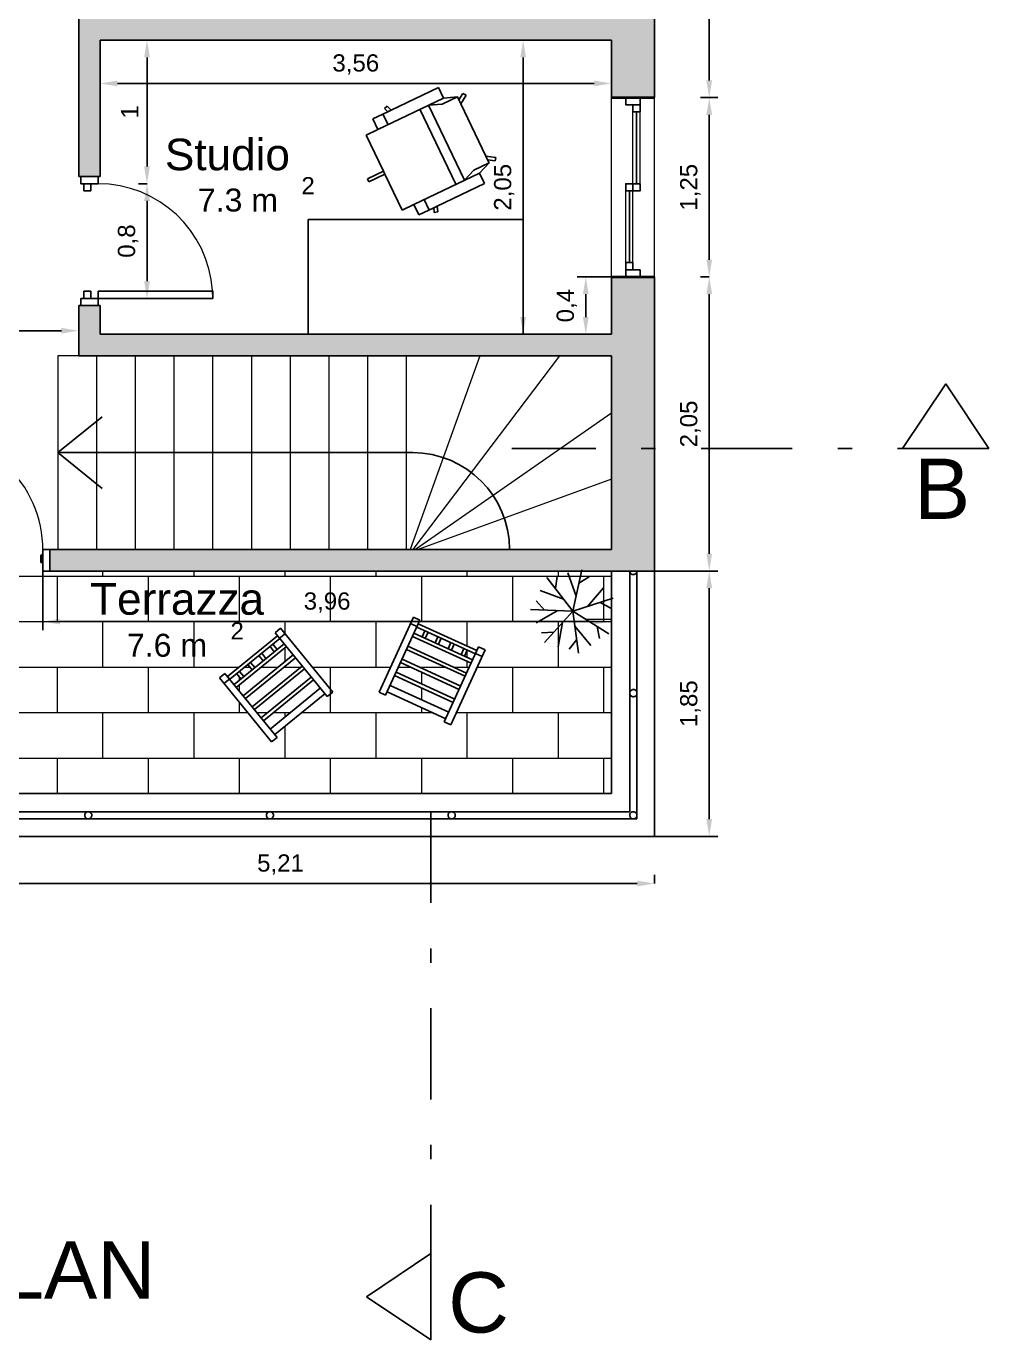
# Model space of a CAD drawing. Header units: millimetres. Extents: x 2491 to 2548.8, y 1338.3 to 1412.1.
# Drawn here: x 2541.5 to 2548.21, y 1388.26 to 1397.42 of the extents above; entities that cross this region are included whole.
import ezdxf

# ---------------------------------------------------------------- set-up
doc = ezdxf.new("R2010")
doc.units = ezdxf.units.MM
doc.header["$PDMODE"] = 35
doc.linetypes.add('TRATTOPUNTO', pattern=[25.4, 12.7, -6.35, 0, -6.35])
for name, color, linetype, lineweight in [('ARREDI attrezzature - furniture', 175, 'Continuous', 9), ('MURATURA sezioni - section wall', 7, 'Continuous', 40), ('MURATURE tratteggi - wall hatch', 252, 'Continuous', 18), ('PAVIMENTAZIONE - flooring', 250, 'Continuous', 5), ('PORTE finestre - doors windows', 252, 'Continuous', 5), ('PROIEZIONI - projections', 145, 'Continuous', 13), ('PROIEZIONI finissime - fine lines', 251, 'Continuous', 9), ('SEZIONI medie - small section', 2, 'Continuous', 25)]:
    doc.layers.add(name, color=color, linetype=linetype, lineweight=lineweight)
for name, color, linetype in [('LINEA SEZIONE', 2, 'Continuous'), ('QUOTE - dimension', 251, 'Continuous'), ('SCRITTE - txt', 252, 'Continuous'), ('TESTO superfici - surface txt', 2, 'Continuous'), ('TXT AMBIENTI', 252, 'Continuous'), ('VETRATE sezioni - windows sections', 171, 'Continuous')]:
    doc.layers.add(name, color=color, linetype=linetype)
doc.styles.get("Standard").update_dxf_attribs({"font": 'arial.ttf'})
doc.dimstyles.new('ISO-25', dxfattribs={"dimtxt": 0.12, "dimasz": 0.12, "dimexe": 0.06, "dimexo": 0, "dimgap": 0.06, "dimtad": 1, "dimtxsty": 'Standard', "dimcen": 0.12, "dimadec": 0, "dimazin": 0, "dimtfac": 1, "dimtmove": 0, "dimatfit": 3, "dimfxl": 0, "dimarcsym": 0})

# ---------------------------------------------------------------- blocks, each defined once
blk = doc.blocks.new('*D102')
at = {"layer": 'DefPoints', "color": 0}
for p in [(2536.8935, 1395.2972), (2536.8935, 1395.2972), (2541.8655, 1395.2972)]:
    blk.add_point(p, dxfattribs=at)
at = {"layer": 'QUOTE - dimension', "color": 0, "lineweight": -2}
for p, q in [((2536.8935, 1395.2972), (2536.8935, 1395.3572)), ((2541.8655, 1395.2972), (2541.8655, 1395.3572)), ((2541.7455, 1395.2972), (2537.0135, 1395.2972))]:
    blk.add_line(p, q, dxfattribs=at)
at = {"layer": 'QUOTE - dimension', "color": 0}
for points in [[(2537.0135, 1395.3172), (2537.0135, 1395.2772), (2536.8935, 1395.2972)], [(2541.7455, 1395.3172), (2541.7455, 1395.2772), (2541.8655, 1395.2972)]]:
    blk.add_solid(points, dxfattribs=at)
at = {"layer": 'QUOTE - dimension', "color": 0, "insert": (2539.3795, 1395.4293), "char_height": 0.12, "attachment_point": 5}
blk.add_mtext('4,97', dxfattribs=at)
blk = doc.blocks.new('*D128')
at = {"layer": 'DefPoints', "color": 0}
for p in [(2546.2616, 1398.9722), (2546.2616, 1396.9222), (2546.2616, 1396.9222)]:
    blk.add_point(p, dxfattribs=at)
at = {"layer": 'QUOTE - dimension', "color": 0, "lineweight": -2}
for p, q in [((2546.2616, 1398.9722), (2546.2016, 1398.9722)), ((2546.2616, 1398.8522), (2546.2616, 1397.0422)), ((2546.2616, 1396.9222), (2546.3216, 1396.9222))]:
    blk.add_line(p, q, dxfattribs=at)
at = {"layer": 'QUOTE - dimension', "color": 0}
for points in [[(2546.2416, 1398.8522), (2546.2816, 1398.8522), (2546.2616, 1398.9722)], [(2546.2416, 1397.0422), (2546.2816, 1397.0422), (2546.2616, 1396.9222)]]:
    blk.add_solid(points, dxfattribs=at)
at = {"layer": 'QUOTE - dimension', "color": 0, "insert": (2546.1295, 1397.9472), "char_height": 0.12, "attachment_point": 5, "rotation": 90}
blk.add_mtext('2,05', dxfattribs=at)
blk = doc.blocks.new('*D129')
at = {"layer": 'DefPoints', "color": 0}
for p in [(2546.2616, 1396.9222), (2546.2616, 1395.6722), (2546.2616, 1395.6722)]:
    blk.add_point(p, dxfattribs=at)
at = {"layer": 'QUOTE - dimension', "color": 0, "lineweight": -2}
for p, q in [((2546.2616, 1396.9222), (2546.2016, 1396.9222)), ((2546.2616, 1396.8022), (2546.2616, 1395.7922)), ((2546.2616, 1395.6722), (2546.2016, 1395.6722))]:
    blk.add_line(p, q, dxfattribs=at)
at = {"layer": 'QUOTE - dimension', "color": 0}
for points in [[(2546.2416, 1396.8022), (2546.2816, 1396.8022), (2546.2616, 1396.9222)], [(2546.2416, 1395.7922), (2546.2816, 1395.7922), (2546.2616, 1395.6722)]]:
    blk.add_solid(points, dxfattribs=at)
at = {"layer": 'QUOTE - dimension', "color": 0, "insert": (2546.1295, 1396.2972), "char_height": 0.12, "attachment_point": 5, "rotation": 90}
blk.add_mtext('1,25', dxfattribs=at)
blk = doc.blocks.new('*D130')
at = {"layer": 'DefPoints', "color": 0}
for p in [(2546.2616, 1395.6722), (2546.2616, 1393.6222), (2546.2616, 1393.6222)]:
    blk.add_point(p, dxfattribs=at)
at = {"layer": 'QUOTE - dimension', "color": 0, "lineweight": -2}
for p, q in [((2546.2616, 1395.6722), (2546.2016, 1395.6722)), ((2546.2616, 1395.5522), (2546.2616, 1393.7422)), ((2546.2616, 1393.6222), (2546.2016, 1393.6222))]:
    blk.add_line(p, q, dxfattribs=at)
at = {"layer": 'QUOTE - dimension', "color": 0}
for points in [[(2546.2416, 1395.5522), (2546.2816, 1395.5522), (2546.2616, 1395.6722)], [(2546.2416, 1393.7422), (2546.2816, 1393.7422), (2546.2616, 1393.6222)]]:
    blk.add_solid(points, dxfattribs=at)
at = {"layer": 'QUOTE - dimension', "color": 0, "insert": (2546.1295, 1394.6472), "char_height": 0.12, "attachment_point": 5, "rotation": 90}
blk.add_mtext('2,05', dxfattribs=at)
blk = doc.blocks.new('*D131')
at = {"layer": 'DefPoints', "color": 0}
for p in [(2545.8795, 1393.6222), (2545.8795, 1391.7722), (2546.2616, 1391.7722)]:
    blk.add_point(p, dxfattribs=at)
at = {"layer": 'QUOTE - dimension', "color": 0, "lineweight": -2}
for p, q in [((2545.8795, 1393.6222), (2546.3216, 1393.6222)), ((2546.2616, 1393.5022), (2546.2616, 1391.8922)), ((2545.8795, 1391.7722), (2546.3216, 1391.7722))]:
    blk.add_line(p, q, dxfattribs=at)
at = {"layer": 'QUOTE - dimension', "color": 0}
for points in [[(2546.2416, 1393.5022), (2546.2816, 1393.5022), (2546.2616, 1393.6222)], [(2546.2416, 1391.8922), (2546.2816, 1391.8922), (2546.2616, 1391.7722)]]:
    blk.add_solid(points, dxfattribs=at)
at = {"layer": 'QUOTE - dimension', "color": 0, "insert": (2546.1295, 1392.6972), "char_height": 0.12, "attachment_point": 5, "rotation": 90}
blk.add_mtext('1,85', dxfattribs=at)
blk = doc.blocks.new('*D132')
at = {"layer": 'DefPoints', "color": 0}
for p in [(2540.6655, 1391.4434), (2545.8795, 1391.4434), (2545.8795, 1391.4434)]:
    blk.add_point(p, dxfattribs=at)
at = {"layer": 'QUOTE - dimension', "color": 0, "lineweight": -2}
for p, q in [((2540.6655, 1391.4434), (2540.6655, 1391.5034)), ((2540.7855, 1391.4434), (2545.7595, 1391.4434)), ((2545.8795, 1391.4434), (2545.8795, 1391.5034))]:
    blk.add_line(p, q, dxfattribs=at)
at = {"layer": 'QUOTE - dimension', "color": 0}
for points in [[(2540.7855, 1391.4634), (2540.7855, 1391.4234), (2540.6655, 1391.4434)], [(2545.7595, 1391.4634), (2545.7595, 1391.4234), (2545.8795, 1391.4434)]]:
    blk.add_solid(points, dxfattribs=at)
at = {"layer": 'QUOTE - dimension', "color": 0, "insert": (2543.2725, 1391.5755), "char_height": 0.12, "attachment_point": 5}
blk.add_mtext('5,21', dxfattribs=at)
blk = doc.blocks.new('*D141')
at = {"layer": 'DefPoints', "color": 0}
for p in [(2545.4009, 1395.6722), (2545.5795, 1395.6722), (2545.5795, 1395.2722)]:
    blk.add_point(p, dxfattribs=at)
at = {"layer": 'QUOTE - dimension', "color": 0, "lineweight": -2}
for p, q in [((2545.5795, 1395.6722), (2545.3409, 1395.6722)), ((2545.4009, 1395.3922), (2545.4009, 1395.5522)), ((2545.5795, 1395.2722), (2545.3409, 1395.2722))]:
    blk.add_line(p, q, dxfattribs=at)
at = {"layer": 'QUOTE - dimension', "color": 0}
for points in [[(2545.3809, 1395.5522), (2545.4209, 1395.5522), (2545.4009, 1395.6722)], [(2545.3809, 1395.3922), (2545.4209, 1395.3922), (2545.4009, 1395.2722)]]:
    blk.add_solid(points, dxfattribs=at)
at = {"layer": 'QUOTE - dimension', "color": 0, "insert": (2545.2688, 1395.4722), "char_height": 0.12, "attachment_point": 5, "rotation": 90}
blk.add_mtext('0,4', dxfattribs=at)
blk = doc.blocks.new('*D142')
at = {"layer": 'DefPoints', "color": 0}
for p in [(2544.9644, 1397.3222), (2544.9644, 1397.3222), (2544.9644, 1395.2722)]:
    blk.add_point(p, dxfattribs=at)
at = {"layer": 'QUOTE - dimension', "color": 0, "lineweight": -2}
for p, q in [((2544.9644, 1397.3222), (2544.9044, 1397.3222)), ((2544.9644, 1395.3922), (2544.9644, 1397.2022)), ((2544.9644, 1395.2722), (2544.9044, 1395.2722))]:
    blk.add_line(p, q, dxfattribs=at)
at = {"layer": 'QUOTE - dimension', "color": 0}
for points in [[(2544.9444, 1397.2022), (2544.9844, 1397.2022), (2544.9644, 1397.3222)], [(2544.9444, 1395.3922), (2544.9844, 1395.3922), (2544.9644, 1395.2722)]]:
    blk.add_solid(points, dxfattribs=at)
at = {"layer": 'QUOTE - dimension', "color": 0, "insert": (2544.8323, 1396.2972), "char_height": 0.12, "attachment_point": 5, "rotation": 90}
blk.add_mtext('2,05', dxfattribs=at)
blk = doc.blocks.new('*D143')
at = {"layer": 'DefPoints', "color": 0}
for p in [(2542.3419, 1397.3222), (2542.3419, 1397.3222), (2542.3419, 1396.3222)]:
    blk.add_point(p, dxfattribs=at)
at = {"layer": 'QUOTE - dimension', "color": 0, "lineweight": -2}
for p, q in [((2542.3419, 1397.3222), (2542.2819, 1397.3222)), ((2542.3419, 1396.4422), (2542.3419, 1397.2022)), ((2542.3419, 1396.3222), (2542.2819, 1396.3222))]:
    blk.add_line(p, q, dxfattribs=at)
at = {"layer": 'QUOTE - dimension', "color": 0}
for points in [[(2542.3219, 1397.2022), (2542.3619, 1397.2022), (2542.3419, 1397.3222)], [(2542.3219, 1396.4422), (2542.3619, 1396.4422), (2542.3419, 1396.3222)]]:
    blk.add_solid(points, dxfattribs=at)
at = {"layer": 'QUOTE - dimension', "color": 0, "insert": (2542.2216, 1396.8222), "char_height": 0.12, "attachment_point": 5, "rotation": 90}
blk.add_mtext('1', dxfattribs=at)
blk = doc.blocks.new('*D144')
at = {"layer": 'DefPoints', "color": 0}
for p in [(2542.3419, 1396.3222), (2542.3419, 1395.5222), (2542.3419, 1395.5222)]:
    blk.add_point(p, dxfattribs=at)
at = {"layer": 'QUOTE - dimension', "color": 0, "lineweight": -2}
for p, q in [((2542.3419, 1396.3222), (2542.2819, 1396.3222)), ((2542.3419, 1396.2022), (2542.3419, 1395.6422)), ((2542.3419, 1395.5222), (2542.4019, 1395.5222))]:
    blk.add_line(p, q, dxfattribs=at)
at = {"layer": 'QUOTE - dimension', "color": 0}
for points in [[(2542.3219, 1396.2022), (2542.3619, 1396.2022), (2542.3419, 1396.3222)], [(2542.3219, 1395.6422), (2542.3619, 1395.6422), (2542.3419, 1395.5222)]]:
    blk.add_solid(points, dxfattribs=at)
at = {"layer": 'QUOTE - dimension', "color": 0, "insert": (2542.2098, 1395.9222), "char_height": 0.12, "attachment_point": 5, "rotation": 90}
blk.add_mtext('0,8', dxfattribs=at)
blk = doc.blocks.new('*D145')
at = {"layer": 'DefPoints', "color": 0}
for p in [(2542.0155, 1397.3222), (2545.5795, 1397.3222), (2542.0155, 1397.021)]:
    blk.add_point(p, dxfattribs=at)
at = {"layer": 'QUOTE - dimension', "color": 0, "lineweight": -2}
for p, q in [((2542.0155, 1397.3222), (2542.0155, 1396.961)), ((2545.5795, 1397.3222), (2545.5795, 1396.961)), ((2545.4595, 1397.021), (2542.1355, 1397.021))]:
    blk.add_line(p, q, dxfattribs=at)
at = {"layer": 'QUOTE - dimension', "color": 0}
for points in [[(2542.1355, 1397.041), (2542.1355, 1397.001), (2542.0155, 1397.021)], [(2545.4595, 1397.041), (2545.4595, 1397.001), (2545.5795, 1397.021)]]:
    blk.add_solid(points, dxfattribs=at)
at = {"layer": 'QUOTE - dimension', "color": 0, "insert": (2543.7975, 1397.1531), "char_height": 0.12, "attachment_point": 5}
blk.add_mtext('3,56', dxfattribs=at)
blk = doc.blocks.new('*D146')
at = {"layer": 'DefPoints', "color": 0}
for p in [(2541.6155, 1393.6222), (2545.5795, 1393.6222), (2541.6155, 1393.2697)]:
    blk.add_point(p, dxfattribs=at)
at = {"layer": 'QUOTE - dimension', "color": 0, "lineweight": -2}
for p, q in [((2541.6155, 1393.6222), (2541.6155, 1393.2097)), ((2545.5795, 1393.6222), (2545.5795, 1393.2097)), ((2545.4595, 1393.2697), (2541.7355, 1393.2697))]:
    blk.add_line(p, q, dxfattribs=at)
at = {"layer": 'QUOTE - dimension', "color": 0}
for points in [[(2541.7355, 1393.2897), (2541.7355, 1393.2497), (2541.6155, 1393.2697)], [(2545.4595, 1393.2897), (2545.4595, 1393.2497), (2545.5795, 1393.2697)]]:
    blk.add_solid(points, dxfattribs=at)
at = {"layer": 'QUOTE - dimension', "color": 0, "insert": (2543.5975, 1393.4018), "char_height": 0.12, "attachment_point": 5}
blk.add_mtext('3,96', dxfattribs=at)

msp = doc.modelspace()

# ---------------------------------------------------------------- hatches: boundary and pattern name
at = {"layer": 'MURATURE tratteggi - wall hatch'}
h = msp.add_hatch(color=256, dxfattribs=at)
h.dxf.hatch_style = 1
h.paths.add_polyline_path([(2545.8795, 1401.7722), (2541.7155, 1401.7722), (2541.7155, 1401.4722), (2541.8655, 1401.4722), (2541.8655, 1400.1722), (2542.0155, 1400.1722), (2542.0155, 1401.4722), (2545.5795, 1401.4722), (2545.5795, 1400.7722), (2545.8795, 1400.7722)])
h.paths.add_polyline_path([(2540.9155, 1401.7722), (2538.5685, 1401.7722), (2538.5685, 1401.4722), (2539.7422, 1401.4722), (2539.7434, 1399.1222), (2538.2935, 1399.1222), (2538.2935, 1398.9722), (2539.7435, 1398.9722), (2541.8655, 1398.9722), (2541.8655, 1398.5722), (2542.0155, 1398.5722), (2542.0155, 1398.9722), (2542.0155, 1399.2722), (2541.8655, 1399.2722), (2541.8655, 1399.1222), (2539.8934, 1399.1222), (2539.8922, 1401.4722), (2540.9155, 1401.4722)])
h.paths.add_polyline_path([(2537.5685, 1401.7722), (2532.8795, 1401.7722), (2532.8795, 1399.9472), (2533.1795, 1399.9472), (2533.1795, 1401.4722), (2536.7435, 1401.4722), (2536.7435, 1398.9722), (2536.7435, 1398.3222), (2536.8935, 1398.3222), (2536.8935, 1398.9722), (2537.3935, 1398.9722), (2537.3935, 1399.1222), (2536.8935, 1399.1222), (2536.8935, 1401.4722), (2537.5685, 1401.4722)])
h.paths.add_polyline_path([(2533.359, 1396.2722), (2533.1795, 1396.2722), (2533.1795, 1397.0222), (2535.6585, 1397.0222), (2535.6585, 1396.2722), (2535.479, 1396.2722), (2535.479, 1396.1222), (2535.8085, 1396.1222), (2535.8085, 1397.0222), (2536.7435, 1397.0222), (2536.7435, 1396.7722), (2536.8935, 1396.7722), (2536.8935, 1397.1722), (2536.8935, 1397.4222), (2536.7435, 1397.4222), (2536.7435, 1397.1722), (2533.1795, 1397.1722), (2533.1795, 1398.4472), (2532.8795, 1398.4472), (2532.8795, 1391.7722), (2534.2115, 1391.7722), (2534.2115, 1392.0722), (2533.1795, 1392.0722), (2533.1795, 1396.1222), (2533.359, 1396.1222)])
h.paths.add_polyline_path([(2536.8935, 1395.8722), (2536.7435, 1395.8722), (2536.7435, 1392.0722), (2536.8935, 1392.0722)], flags=17)
h.paths.add_polyline_path([(2545.8795, 1398.9722), (2545.5795, 1398.9722), (2545.5795, 1397.4722), (2542.0155, 1397.4722), (2542.0155, 1397.6722), (2541.8655, 1397.6722), (2541.8655, 1397.4722), (2541.8655, 1396.3722), (2542.0155, 1396.3722), (2542.0155, 1397.3222), (2545.5795, 1397.3222), (2545.5795, 1396.9222), (2545.8795, 1396.9222)])
h.paths.add_polyline_path([(2541.6655, 1393.6222), (2545.8795, 1393.6222), (2545.8795, 1395.6722), (2545.5795, 1395.6722), (2545.5795, 1395.2722), (2542.0155, 1395.2722), (2542.0155, 1395.4722), (2541.8655, 1395.4722), (2541.8655, 1395.1222), (2545.5795, 1395.1222), (2545.5795, 1393.7722), (2541.6655, 1393.7722)])
h.paths.add_polyline_path([(2540.6655, 1391.7722), (2540.6655, 1393.6222), (2540.7655, 1393.6222), (2540.7655, 1393.7722), (2540.5155, 1393.7722), (2540.5155, 1392.0722), (2535.7115, 1392.0722), (2535.7115, 1391.7722)])

# ---------------------------------------------------------------- linework, layer by layer
at = {"layer": 'ARREDI attrezzature - furniture', "linetype": 'Continuous', "lineweight": -3}
for p, q in [((2543.9519, 1396.7002), (2544.409, 1396.9195)), ((2544.0446, 1396.8347), (2544.3739, 1396.9927)), ((2544.409, 1396.9195), (2544.3739, 1396.9927)), ((2544.4007, 1396.8769), (2544.5061, 1396.9275)), ((2544.409, 1396.9195), (2544.5061, 1396.9275)), ((2544.5165, 1396.906), (2544.5061, 1396.9275)), ((2544.5165, 1396.906), (2544.5439, 1396.9508)), ((2544.5289, 1396.8801), (2544.5658, 1396.9405)), ((2544.5439, 1396.9508), (2544.5658, 1396.9405)), ((2543.9168, 1396.7734), (2544.02, 1396.8229)), ((2543.9966, 1396.8457), (2544.0158, 1396.8628)), ((2543.9966, 1396.8457), (2544.02, 1396.8229)), ((2544.0158, 1396.8628), (2544.0446, 1396.8347)), ((2544.02, 1396.8229), (2544.0446, 1396.8347)), ((2544.4958, 1396.3178), (2544.245, 1396.8407)), ((2544.3036, 1396.8689), (2544.4007, 1396.8769)), ((2544.5545, 1396.3459), (2544.3036, 1396.8689)), ((2544.5289, 1396.8801), (2544.5165, 1396.906)), ((2544.7042, 1396.5146), (2544.5289, 1396.8801)), ((2543.9519, 1396.7002), (2543.9168, 1396.7734)), ((2544.0223, 1396.7339), (2543.9871, 1396.8071)), ((2543.8699, 1396.6608), (2543.9519, 1396.7002)), ((2543.9903, 1396.4098), (2543.8699, 1396.6608)), ((2544.6214, 1396.4167), (2544.7269, 1396.4673)), ((2544.6599, 1396.3966), (2544.7269, 1396.4673)), ((2544.7166, 1396.4888), (2544.7042, 1396.5146)), ((2544.7042, 1396.5146), (2544.7744, 1396.5056)), ((2544.7269, 1396.4673), (2544.7166, 1396.4888)), ((2544.7166, 1396.4888), (2544.7688, 1396.4821)), ((2544.7688, 1396.4821), (2544.7744, 1396.5056)), ((2543.879, 1396.3564), (2543.9903, 1396.4098)), ((2543.889, 1396.3355), (2544.0004, 1396.3889)), ((2544.0004, 1396.3889), (2543.9903, 1396.4098)), ((2544.1208, 1396.1379), (2544.0004, 1396.3889)), ((2544.2028, 1396.1772), (2544.6599, 1396.3966)), ((2544.5545, 1396.3459), (2544.6214, 1396.4167)), ((2544.6951, 1396.3233), (2544.6599, 1396.3966)), ((2543.889, 1396.3355), (2543.879, 1396.3564)), ((2544.3658, 1396.1653), (2544.6951, 1396.3233)), ((2544.3083, 1396.1378), (2544.2732, 1396.211)), ((2544.1208, 1396.1379), (2544.2028, 1396.1772)), ((2544.238, 1396.104), (2544.2028, 1396.1772)), ((2544.238, 1396.104), (2544.3411, 1396.1535)), ((2544.3411, 1396.1535), (2544.3658, 1396.1653)), ((2544.3443, 1396.1211), (2544.3411, 1396.1535)), ((2544.3443, 1396.1211), (2544.3697, 1396.1253)), ((2544.3697, 1396.1253), (2544.3658, 1396.1653)), ((2543.4644, 1396.0722), (2544.9644, 1396.0722)), ((2543.4644, 1395.2722), (2543.4644, 1396.0722)), ((2544.9644, 1395.2722), (2544.9644, 1396.0722)), ((2545.3109, 1393.3422), (2545.3734, 1393.6311)), ((2545.3109, 1393.3422), (2545.1298, 1393.5758)), ((2545.189, 1393.4994), (2545.201, 1393.5837)), ((2545.3333, 1393.4458), (2545.2758, 1393.6091)), ((2545.353, 1393.5366), (2545.4253, 1393.5816)), ((2545.0839, 1393.4869), (2545.2459, 1393.426)), ((2545.4119, 1393.3746), (2545.5245, 1393.506)), ((2545.0155, 1393.3536), (2545.3109, 1393.3422)), ((2545.0541, 1393.2613), (2545.2049, 1393.3463)), ((2545.1121, 1393.3499), (2545.0553, 1393.4133)), ((2545.1123, 1393.1232), (2545.3109, 1393.3422)), ((2545.3109, 1393.3422), (2545.5924, 1393.4325)), ((2545.3509, 1393.0493), (2545.3109, 1393.3422)), ((2545.3109, 1393.3422), (2545.561, 1393.1846)), ((2545.5003, 1393.4029), (2545.5754, 1393.3628)), ((2543.9598, 1392.7777), (2544.1989, 1393.3007)), ((2544.0053, 1392.7569), (2544.2444, 1393.2799)), ((2544.1781, 1393.2552), (2544.2236, 1393.2344)), ((2544.1989, 1393.3007), (2544.2444, 1393.2799)), ((2544.2224, 1393.2318), (2544.2328, 1393.2545)), ((2544.2328, 1393.2545), (2544.6421, 1393.0674)), ((2545.2078, 1393.0935), (2545.2396, 1393.2636)), ((2545.4006, 1393.2856), (2545.5737, 1393.2839)), ((2542.9031, 1392.8865), (2543.252, 1393.1706)), ((2543.2344, 1393.1923), (2543.2731, 1393.2238)), ((2543.5975, 1392.7464), (2543.2344, 1393.1923)), ((2543.2659, 1393.1535), (2543.3047, 1393.1851)), ((2543.6362, 1392.778), (2543.2731, 1393.2238)), ((2544.1923, 1393.166), (2544.6016, 1392.9789)), ((2544.2028, 1393.1889), (2544.6121, 1393.0018)), ((2544.2224, 1393.2318), (2544.6317, 1393.0446)), ((2544.2593, 1393.1631), (2544.2789, 1393.2059)), ((2544.282, 1393.1527), (2544.3016, 1393.1955)), ((2544.3502, 1393.1215), (2544.3698, 1393.1644)), ((2545.0921, 1393.1921), (2545.1772, 1393.1949)), ((2545.4351, 1393.1034), (2545.3252, 1393.2371)), ((2545.4967, 1393.1528), (2545.4792, 1393.2361)), ((2542.9188, 1392.8671), (2543.2678, 1393.1512)), ((2542.9486, 1392.8306), (2543.2975, 1393.1147)), ((2542.9645, 1392.811), (2543.3134, 1393.0952)), ((2543.2293, 1393.0592), (2543.1996, 1393.0957)), ((2543.2487, 1393.075), (2543.219, 1393.1115)), ((2544.1508, 1393.0751), (2544.56, 1392.888)), ((2544.1612, 1393.0978), (2544.5704, 1392.9107)), ((2544.373, 1393.1111), (2544.3926, 1393.154)), ((2544.4146, 1392.5698), (2544.6537, 1393.0928)), ((2544.4412, 1393.08), (2544.4608, 1393.1228)), ((2544.46, 1392.549), (2544.6991, 1393.072)), ((2544.4639, 1393.0696), (2544.4835, 1393.1124)), ((2544.5321, 1393.0384), (2544.5517, 1393.0812)), ((2544.5549, 1393.028), (2544.5744, 1393.0708)), ((2544.6537, 1393.0928), (2544.6991, 1393.072)), ((2545.2852, 1393.0781), (2545.3378, 1393.1451)), ((2543.0119, 1392.7529), (2543.3608, 1393.037)), ((2543.0277, 1392.7335), (2543.3766, 1393.0177)), ((2543.0937, 1392.9487), (2543.0639, 1392.9852)), ((2543.1518, 1392.9961), (2543.1221, 1393.0326)), ((2543.1712, 1393.0119), (2543.1415, 1393.0484)), ((2544.1092, 1392.9841), (2544.5184, 1392.797)), ((2544.1196, 1393.0069), (2544.5288, 1392.8197)), ((2544.6329, 1393.0473), (2544.6783, 1393.0265)), ((2542.8467, 1392.8765), (2542.8854, 1392.9081)), ((2543.2485, 1392.4623), (2542.8854, 1392.9081)), ((2542.9188, 1392.8671), (2542.9031, 1392.8865)), ((2542.9967, 1392.8698), (2542.967, 1392.9063)), ((2543.0161, 1392.8856), (2542.9864, 1392.9221)), ((2543.0743, 1392.9329), (2543.0445, 1392.9694)), ((2543.075, 1392.6753), (2543.4239, 1392.9595)), ((2543.0908, 1392.6559), (2543.4397, 1392.9401)), ((2544.0676, 1392.8932), (2544.4769, 1392.7061)), ((2544.078, 1392.9159), (2544.4873, 1392.7288)), ((2543.2098, 1392.4307), (2542.8467, 1392.8765)), ((2542.8782, 1392.8378), (2542.917, 1392.8693)), ((2543.1382, 1392.5978), (2543.4871, 1392.882)), ((2543.1539, 1392.5784), (2543.5029, 1392.8626)), ((2543.2013, 1392.5203), (2543.5502, 1392.8044)), ((2544.0364, 1392.825), (2544.4457, 1392.6379)), ((2543.2329, 1392.4815), (2543.5818, 1392.7657)), ((2543.5975, 1392.7464), (2543.6362, 1392.778)), ((2543.9598, 1392.7777), (2544.0053, 1392.7569)), ((2544.0156, 1392.7795), (2544.4249, 1392.5924)), ((2544.4146, 1392.5698), (2544.46, 1392.549)), ((2543.2098, 1392.4307), (2543.2485, 1392.4623))]:
    msp.add_line(p, q, dxfattribs=at)
at = {"layer": 'LINEA SEZIONE'}
for p, q in [((2547.6101, 1394.4769), (2547.9101, 1394.9269)), ((2547.9101, 1394.9269), (2548.2101, 1394.4769)), ((2548.2101, 1394.4769), (2547.6101, 1394.4769)), ((2543.8716, 1388.5632), (2544.3216, 1388.8632)), ((2544.3216, 1388.8632), (2544.3216, 1388.2632)), ((2544.3216, 1388.2632), (2543.8716, 1388.5632))]:
    msp.add_line(p, q, dxfattribs=at)
at = {"layer": 'LINEA SEZIONE', "linetype": 'TRATTOPUNTO', "ltscale": 0.05}
for p, q in [((2548.2101, 1394.4769), (2544.8857, 1394.4769)), ((2544.3216, 1391.9435), (2544.3216, 1388.2632))]:
    msp.add_line(p, q, dxfattribs=at)
at = {"layer": 'MURATURA sezioni - section wall', "linetype": 'Continuous', "lineweight": -3}
for p, q in [((2545.8795, 1396.9222), (2545.8795, 1398.9722)), ((2541.8655, 1396.3722), (2541.8655, 1397.4722)), ((2542.0155, 1397.3222), (2545.5795, 1397.3222)), ((2542.0155, 1396.3722), (2542.0155, 1397.3222)), ((2545.5795, 1396.9222), (2545.5795, 1397.3222)), ((2541.8655, 1396.3722), (2542.0155, 1396.3722)), ((2545.5795, 1395.2722), (2545.5795, 1395.6722)), ((2545.8795, 1393.6222), (2545.8795, 1395.6722)), ((2541.8655, 1395.4722), (2542.0155, 1395.4722)), ((2541.8655, 1395.1222), (2541.8655, 1395.4722)), ((2542.0155, 1395.2722), (2542.0155, 1395.4722)), ((2542.0155, 1395.2722), (2545.5795, 1395.2722)), ((2541.8655, 1395.1222), (2545.5795, 1395.1222)), ((2545.5795, 1393.7722), (2545.5795, 1395.1222)), ((2541.6655, 1393.7722), (2545.5795, 1393.7722)), ((2541.6655, 1393.6222), (2541.6655, 1393.7722)), ((2541.6655, 1393.6222), (2545.8795, 1393.6222))]:
    msp.add_line(p, q, dxfattribs=at)
at = {"layer": 'MURATURA sezioni - section wall'}
for p, q in [((2545.5795, 1396.9222), (2545.8795, 1396.9222)), ((2545.5795, 1395.6722), (2545.8795, 1395.6722))]:
    msp.add_line(p, q, dxfattribs=at)
at = {"layer": 'PAVIMENTAZIONE - flooring'}
for p, q in [((2542.0346, 1393.5872), (2542.0346, 1393.6222)), ((2542.6696, 1393.5872), (2542.6696, 1393.6222)), ((2543.3046, 1393.5872), (2543.3046, 1393.6222)), ((2543.9396, 1393.5872), (2543.9396, 1393.6222)), ((2544.5746, 1393.5872), (2544.5746, 1393.6222)), ((2545.2096, 1393.5872), (2545.2096, 1393.6222)), ((2540.6655, 1393.5872), (2545.5795, 1393.5872)), ((2541.7171, 1393.2697), (2541.7171, 1393.5872)), ((2542.3521, 1393.2697), (2542.3521, 1393.5872)), ((2542.9871, 1393.2697), (2542.9871, 1393.5872)), ((2543.6221, 1393.2697), (2543.6221, 1393.5872)), ((2544.2571, 1393.2697), (2544.2571, 1393.5872)), ((2544.8921, 1393.2697), (2544.8921, 1393.5872)), ((2545.5271, 1393.2697), (2545.5271, 1393.5872)), ((2540.6655, 1393.2697), (2544.1848, 1393.2697)), ((2542.0346, 1392.9522), (2542.0346, 1393.2697)), ((2542.6696, 1392.9522), (2542.6696, 1393.2697)), ((2543.3046, 1393.185), (2543.3046, 1393.2697)), ((2543.9396, 1392.9522), (2543.9396, 1393.2697)), ((2544.2397, 1393.2697), (2545.5795, 1393.2697)), ((2544.5746, 1393.0982), (2544.5746, 1393.2697)), ((2545.2096, 1392.9522), (2545.2096, 1393.2697)), ((2543.3046, 1392.9913), (2543.3046, 1393.088)), ((2544.5746, 1393.019), (2544.5746, 1393.0707)), ((2544.5746, 1392.9522), (2544.5746, 1392.9912)), ((2540.6655, 1392.9522), (2542.9837, 1392.9522)), ((2541.7171, 1392.6347), (2541.7171, 1392.9522)), ((2542.3521, 1392.6347), (2542.3521, 1392.9522)), ((2542.9871, 1392.9212), (2542.9871, 1392.9227)), ((2543.0233, 1392.9522), (2543.0586, 1392.9522)), ((2543.0908, 1392.9522), (2543.0979, 1392.9522)), ((2543.1378, 1392.9522), (2543.2566, 1392.9522)), ((2543.2962, 1392.9522), (2543.4149, 1392.9522)), ((2543.3046, 1392.9522), (2543.3046, 1392.959)), ((2543.4944, 1392.9522), (2544.0396, 1392.9522)), ((2543.6221, 1392.6347), (2543.6221, 1392.9522)), ((2544.0946, 1392.9522), (2544.179, 1392.9522)), ((2544.2392, 1392.9522), (2544.4195, 1392.9522)), ((2544.2571, 1392.944), (2544.2571, 1392.9522)), ((2544.2571, 1392.834), (2544.2571, 1392.9165)), ((2544.4797, 1392.9522), (2544.5894, 1392.9522)), ((2544.6444, 1392.9522), (2545.5795, 1392.9522)), ((2544.8921, 1392.6347), (2544.8921, 1392.9522)), ((2545.5271, 1392.6347), (2545.5271, 1392.9522)), ((2542.9871, 1392.8619), (2542.9871, 1392.8816)), ((2542.9871, 1392.7833), (2542.9871, 1392.8294)), ((2544.2571, 1392.7241), (2544.2571, 1392.8065)), ((2542.9871, 1392.6347), (2542.9871, 1392.7041)), ((2540.6655, 1392.6347), (2543.0436, 1392.6347)), ((2542.0346, 1392.3172), (2542.0346, 1392.6347)), ((2542.6696, 1392.3172), (2542.6696, 1392.6347)), ((2543.1081, 1392.6347), (2543.1835, 1392.6347)), ((2543.223, 1392.6347), (2543.3418, 1392.6347)), ((2543.3046, 1392.6044), (2543.3046, 1392.6347)), ((2543.421, 1392.6347), (2544.3324, 1392.6347)), ((2543.9396, 1392.3172), (2543.9396, 1392.6347)), ((2544.2571, 1392.6347), (2544.2571, 1392.6691)), ((2544.4992, 1392.6347), (2545.5795, 1392.6347)), ((2544.5746, 1392.3172), (2544.5746, 1392.6347)), ((2545.2096, 1392.3172), (2545.2096, 1392.6347)), ((2543.3046, 1392.3172), (2543.3046, 1392.5399)), ((2540.6655, 1392.3172), (2545.5795, 1392.3172)), ((2541.7171, 1392.0722), (2541.7171, 1392.3172)), ((2542.3521, 1392.0722), (2542.3521, 1392.3172)), ((2542.9871, 1392.0722), (2542.9871, 1392.3172)), ((2543.6221, 1392.0722), (2543.6221, 1392.3172)), ((2544.2571, 1392.0722), (2544.2571, 1392.3172)), ((2544.8921, 1392.0722), (2544.8921, 1392.3172)), ((2545.5271, 1392.0722), (2545.5271, 1392.3172))]:
    msp.add_line(p, q, dxfattribs=at)
at = {"layer": 'PORTE finestre - doors windows', "color": 2, "linetype": 'Continuous', "lineweight": -3}
for p, q in [((2541.8805, 1396.3222), (2541.8805, 1396.3722)), ((2542.0005, 1396.3222), (2542.0005, 1396.3722)), ((2541.8805, 1396.3222), (2542.0005, 1396.3222)), ((2541.9005, 1396.2722), (2541.9005, 1396.3222)), ((2541.9005, 1396.2722), (2541.9505, 1396.2722)), ((2541.9505, 1396.2722), (2541.9505, 1396.3222)), ((2541.9005, 1395.5722), (2541.9505, 1395.5722)), ((2541.9005, 1395.5222), (2541.9005, 1395.5722)), ((2541.9505, 1395.5222), (2541.9505, 1395.5722)), ((2542.0005, 1395.5722), (2542.8005, 1395.5722)), ((2542.0005, 1395.5222), (2542.0005, 1395.5722)), ((2542.8005, 1395.5222), (2542.7986, 1395.5768)), ((2542.8005, 1395.5222), (2542.8005, 1395.5722)), ((2541.8805, 1395.5222), (2542.0005, 1395.5222)), ((2541.8805, 1395.4722), (2541.8805, 1395.5222)), ((2542.0005, 1395.5222), (2542.8005, 1395.5222)), ((2542.0005, 1395.4722), (2542.0005, 1395.5222)), ((2541.6005, 1393.7322), (2541.6155, 1393.7322)), ((2541.6005, 1393.7322), (2541.6005, 1393.6822)), ((2541.6155, 1393.7722), (2541.6655, 1393.7722)), ((2541.6155, 1393.7722), (2541.6155, 1393.6222)), ((2541.6005, 1393.6822), (2541.6155, 1393.6822)), ((2541.6155, 1393.6222), (2541.6655, 1393.6222))]:
    msp.add_line(p, q, dxfattribs=at)
at = {"layer": 'PORTE finestre - doors windows', "color": 251}
for centre, radius, start, end in [((2541.9997, 1395.5214), 0.8008, 3.96731, 89.94575), ((2540.8155, 1393.7722), 0.8, 353.54049, 90)]:
    msp.add_arc(centre, radius, start, end, dxfattribs=at)
at = {"layer": 'PROIEZIONI - projections'}
for p, q in [((2545.8795, 1395.6722), (2545.8795, 1396.9222)), ((2541.7195, 1395.1222), (2541.7195, 1393.7722)), ((2541.8655, 1395.1222), (2541.7195, 1395.1222)), ((2541.9895, 1395.1222), (2541.9895, 1393.7722)), ((2542.2595, 1395.1222), (2542.2595, 1393.7722)), ((2542.5295, 1395.1222), (2542.5295, 1393.7722)), ((2542.7995, 1395.1222), (2542.7995, 1393.7722)), ((2543.0695, 1395.1222), (2543.0695, 1393.7722)), ((2543.3395, 1395.1222), (2543.3395, 1393.7722)), ((2543.6095, 1395.1222), (2543.6095, 1393.7722)), ((2543.8795, 1395.1222), (2543.8795, 1393.7722)), ((2544.1495, 1395.1222), (2544.1495, 1393.7722)), ((2544.6621, 1395.1222), (2544.1773, 1393.7722)), ((2545.2175, 1395.1222), (2544.1943, 1393.7722)), ((2545.5795, 1394.7216), (2544.2128, 1393.7722)), ((2545.5795, 1394.2613), (2544.2319, 1393.7722))]:
    msp.add_line(p, q, dxfattribs=at)
at = {"layer": 'PROIEZIONI - projections', "linetype": 'Continuous', "lineweight": -3}
for p, q in [((2545.5795, 1392.0722), (2545.5795, 1393.6222)), ((2545.8795, 1391.7722), (2545.8795, 1393.6222)), ((2540.6655, 1392.0722), (2545.5795, 1392.0722)), ((2540.6655, 1391.7722), (2545.8795, 1391.7722))]:
    msp.add_line(p, q, dxfattribs=at)
at = {"layer": 'PROIEZIONI finissime - fine lines'}
for p, q in [((2545.5795, 1395.6722), (2545.5795, 1396.9222)), ((2545.6795, 1396.8722), (2545.6795, 1396.9222)), ((2545.7795, 1396.8722), (2545.7795, 1396.9222)), ((2545.6795, 1396.8722), (2545.7795, 1396.8722)), ((2545.7295, 1396.2722), (2545.7295, 1396.8722)), ((2545.7295, 1396.8222), (2545.7795, 1396.8222)), ((2545.7795, 1396.2722), (2545.7795, 1396.8722)), ((2545.6795, 1395.7222), (2545.6795, 1396.3222)), ((2545.6795, 1396.3222), (2545.7295, 1396.3222)), ((2545.6795, 1396.2722), (2545.7295, 1396.2722)), ((2545.7295, 1395.7222), (2545.7295, 1396.3222)), ((2545.7295, 1396.3222), (2545.7795, 1396.3222)), ((2545.7295, 1396.2722), (2545.7795, 1396.2722)), ((2545.6795, 1395.7722), (2545.7295, 1395.7722)), ((2545.6795, 1395.6722), (2545.6795, 1395.7222)), ((2545.6795, 1395.7222), (2545.7795, 1395.7222)), ((2545.6795, 1395.7222), (2545.7295, 1395.7222)), ((2545.7795, 1395.6722), (2545.7795, 1395.7222))]:
    msp.add_line(p, q, dxfattribs=at)
at = {"layer": 'PROIEZIONI finissime - fine lines', "linetype": 'Continuous', "lineweight": -3}
for p, q in [((2541.7195, 1394.4472), (2542.0286, 1394.6972)), ((2542.0286, 1394.1972), (2541.7195, 1394.4472)), ((2544.1951, 1394.4472), (2541.7195, 1394.4472)), ((2545.7079, 1391.9442), (2545.7079, 1393.6222)), ((2545.7089, 1393.6151), (2545.708, 1393.6198)), ((2545.7561, 1393.6129), (2545.7574, 1393.6174)), ((2545.7574, 1393.6174), (2545.7579, 1393.6222)), ((2545.7579, 1391.8942), (2545.7579, 1393.6222)), ((2545.7107, 1393.6107), (2545.7089, 1393.6151)), ((2545.7132, 1393.6067), (2545.7107, 1393.6107)), ((2545.7165, 1393.6033), (2545.7132, 1393.6067)), ((2545.7165, 1393.6033), (2545.7204, 1393.6005)), ((2545.7204, 1393.6005), (2545.7247, 1393.5986)), ((2545.7247, 1393.5986), (2545.7293, 1393.5974)), ((2545.7293, 1393.5974), (2545.7341, 1393.5972)), ((2545.7341, 1393.5972), (2545.7388, 1393.5979)), ((2545.7388, 1393.5979), (2545.7433, 1393.5994)), ((2545.7433, 1393.5994), (2545.7474, 1393.6018)), ((2545.7474, 1393.6018), (2545.751, 1393.6049)), ((2545.751, 1393.6049), (2545.7539, 1393.6087)), ((2545.7539, 1393.6087), (2545.7561, 1393.6129)), ((2545.7204, 1392.7923), (2545.7247, 1392.7943)), ((2545.7247, 1392.7943), (2545.7293, 1392.7954)), ((2545.7293, 1392.7954), (2545.7341, 1392.7956)), ((2545.7341, 1392.7956), (2545.7388, 1392.795)), ((2545.7388, 1392.795), (2545.7433, 1392.7934)), ((2545.7433, 1392.7934), (2545.7474, 1392.791)), ((2545.708, 1392.7731), (2545.7089, 1392.7777)), ((2545.708, 1392.7683), (2545.708, 1392.7731)), ((2545.7089, 1392.7636), (2545.708, 1392.7683)), ((2545.7089, 1392.7777), (2545.7107, 1392.7821)), ((2545.7107, 1392.7592), (2545.7089, 1392.7636)), ((2545.7107, 1392.7821), (2545.7132, 1392.7861)), ((2545.7132, 1392.7552), (2545.7107, 1392.7592)), ((2545.7132, 1392.7861), (2545.7165, 1392.7896)), ((2545.7165, 1392.7518), (2545.7132, 1392.7552)), ((2545.7165, 1392.7896), (2545.7204, 1392.7923)), ((2545.7165, 1392.7518), (2545.7204, 1392.749)), ((2545.7204, 1392.749), (2545.7247, 1392.7471)), ((2545.7247, 1392.7471), (2545.7293, 1392.7459)), ((2545.7293, 1392.7459), (2545.7341, 1392.7457)), ((2545.7341, 1392.7457), (2545.7388, 1392.7464)), ((2545.7388, 1392.7464), (2545.7433, 1392.7479)), ((2545.7433, 1392.7479), (2545.7474, 1392.7503)), ((2545.7474, 1392.791), (2545.751, 1392.7879)), ((2545.7474, 1392.7503), (2545.751, 1392.7534)), ((2545.7539, 1392.7842), (2545.751, 1392.7879)), ((2545.751, 1392.7534), (2545.7539, 1392.7572)), ((2545.7561, 1392.78), (2545.7539, 1392.7842)), ((2545.7539, 1392.7572), (2545.7561, 1392.7614)), ((2545.7574, 1392.7754), (2545.7561, 1392.78)), ((2545.7561, 1392.7614), (2545.7574, 1392.7659)), ((2545.7579, 1392.7707), (2545.7574, 1392.7754)), ((2545.7574, 1392.7659), (2545.7579, 1392.7707)), ((2540.6655, 1391.9442), (2545.7079, 1391.9442)), ((2540.6655, 1391.8942), (2545.7579, 1391.8942)), ((2541.9075, 1391.9216), (2541.9084, 1391.9262)), ((2541.9075, 1391.9168), (2541.9075, 1391.9216)), ((2541.9084, 1391.9121), (2541.9075, 1391.9168)), ((2541.9084, 1391.9262), (2541.9101, 1391.9306)), ((2541.9101, 1391.9077), (2541.9084, 1391.9121)), ((2541.9101, 1391.9306), (2541.9127, 1391.9346)), ((2541.9127, 1391.9037), (2541.9101, 1391.9077)), ((2541.9127, 1391.9346), (2541.916, 1391.9381)), ((2541.916, 1391.9003), (2541.9127, 1391.9037)), ((2541.916, 1391.9381), (2541.9198, 1391.9408)), ((2541.916, 1391.9003), (2541.9198, 1391.8975)), ((2541.9198, 1391.9408), (2541.9242, 1391.9428)), ((2541.9198, 1391.8975), (2541.9242, 1391.8956)), ((2541.9242, 1391.9428), (2541.9288, 1391.9439)), ((2541.9242, 1391.8956), (2541.9288, 1391.8944)), ((2541.9288, 1391.9439), (2541.9335, 1391.9441)), ((2541.9288, 1391.8944), (2541.9335, 1391.8942)), ((2541.9335, 1391.9441), (2541.9382, 1391.9435)), ((2541.9335, 1391.8942), (2541.9382, 1391.8949)), ((2541.9382, 1391.9435), (2541.9427, 1391.9419)), ((2541.9382, 1391.8949), (2541.9427, 1391.8964)), ((2541.9427, 1391.9419), (2541.9468, 1391.9395)), ((2541.9427, 1391.8964), (2541.9468, 1391.8988)), ((2541.9468, 1391.9395), (2541.9504, 1391.9364)), ((2541.9468, 1391.8988), (2541.9504, 1391.9019)), ((2541.9534, 1391.9327), (2541.9504, 1391.9364)), ((2541.9504, 1391.9019), (2541.9534, 1391.9057)), ((2541.9556, 1391.9285), (2541.9534, 1391.9327)), ((2541.9534, 1391.9057), (2541.9556, 1391.9099)), ((2541.9569, 1391.9239), (2541.9556, 1391.9285)), ((2541.9556, 1391.9099), (2541.9569, 1391.9144)), ((2541.9573, 1391.9192), (2541.9569, 1391.9239)), ((2541.9569, 1391.9144), (2541.9573, 1391.9192)), ((2543.1743, 1391.9216), (2543.1752, 1391.9262)), ((2543.1743, 1391.9168), (2543.1743, 1391.9216)), ((2543.1752, 1391.9121), (2543.1743, 1391.9168)), ((2543.1752, 1391.9262), (2543.177, 1391.9306)), ((2543.177, 1391.9077), (2543.1752, 1391.9121)), ((2543.177, 1391.9306), (2543.1795, 1391.9346)), ((2543.1795, 1391.9037), (2543.177, 1391.9077)), ((2543.1795, 1391.9346), (2543.1828, 1391.9381)), ((2543.1828, 1391.9003), (2543.1795, 1391.9037)), ((2543.1828, 1391.9381), (2543.1867, 1391.9408)), ((2543.1828, 1391.9003), (2543.1867, 1391.8975)), ((2543.1867, 1391.9408), (2543.191, 1391.9428)), ((2543.1867, 1391.8975), (2543.191, 1391.8956)), ((2543.191, 1391.9428), (2543.1956, 1391.9439)), ((2543.191, 1391.8956), (2543.1956, 1391.8944)), ((2543.1956, 1391.9439), (2543.2004, 1391.9441)), ((2543.1956, 1391.8944), (2543.2004, 1391.8942)), ((2543.2004, 1391.9441), (2543.2051, 1391.9435)), ((2543.2004, 1391.8942), (2543.2051, 1391.8949)), ((2543.2051, 1391.9435), (2543.2096, 1391.9419)), ((2543.2051, 1391.8949), (2543.2096, 1391.8964)), ((2543.2096, 1391.9419), (2543.2137, 1391.9395)), ((2543.2096, 1391.8964), (2543.2137, 1391.8988)), ((2543.2137, 1391.9395), (2543.2173, 1391.9364)), ((2543.2137, 1391.8988), (2543.2173, 1391.9019)), ((2543.2202, 1391.9327), (2543.2173, 1391.9364)), ((2543.2173, 1391.9019), (2543.2202, 1391.9057)), ((2543.2224, 1391.9285), (2543.2202, 1391.9327)), ((2543.2202, 1391.9057), (2543.2224, 1391.9099)), ((2543.2237, 1391.9239), (2543.2224, 1391.9285)), ((2543.2224, 1391.9099), (2543.2237, 1391.9144)), ((2543.2242, 1391.9192), (2543.2237, 1391.9239)), ((2543.2237, 1391.9144), (2543.2242, 1391.9192)), ((2544.4411, 1391.9216), (2544.442, 1391.9262)), ((2544.4411, 1391.9168), (2544.4411, 1391.9216)), ((2544.442, 1391.9121), (2544.4411, 1391.9168)), ((2544.442, 1391.9262), (2544.4438, 1391.9306)), ((2544.4438, 1391.9077), (2544.442, 1391.9121)), ((2544.4438, 1391.9306), (2544.4464, 1391.9346)), ((2544.4464, 1391.9037), (2544.4438, 1391.9077)), ((2544.4464, 1391.9346), (2544.4497, 1391.9381)), ((2544.4497, 1391.9003), (2544.4464, 1391.9037)), ((2544.4497, 1391.9381), (2544.4535, 1391.9408)), ((2544.4497, 1391.9003), (2544.4535, 1391.8975)), ((2544.4535, 1391.9408), (2544.4579, 1391.9428)), ((2544.4535, 1391.8975), (2544.4579, 1391.8956)), ((2544.4579, 1391.9428), (2544.4625, 1391.9439)), ((2544.4579, 1391.8956), (2544.4625, 1391.8944)), ((2544.4625, 1391.9439), (2544.4672, 1391.9441)), ((2544.4625, 1391.8944), (2544.4672, 1391.8942)), ((2544.4672, 1391.9441), (2544.4719, 1391.9435)), ((2544.4672, 1391.8942), (2544.4719, 1391.8949)), ((2544.4719, 1391.9435), (2544.4764, 1391.9419)), ((2544.4719, 1391.8949), (2544.4764, 1391.8964)), ((2544.4764, 1391.9419), (2544.4805, 1391.9395)), ((2544.4764, 1391.8964), (2544.4805, 1391.8988)), ((2544.4805, 1391.9395), (2544.4841, 1391.9364)), ((2544.4805, 1391.8988), (2544.4841, 1391.9019)), ((2544.4871, 1391.9327), (2544.4841, 1391.9364)), ((2544.4841, 1391.9019), (2544.4871, 1391.9057)), ((2544.4892, 1391.9285), (2544.4871, 1391.9327)), ((2544.4871, 1391.9057), (2544.4892, 1391.9099)), ((2544.4906, 1391.9239), (2544.4892, 1391.9285)), ((2544.4892, 1391.9099), (2544.4906, 1391.9144)), ((2544.491, 1391.9192), (2544.4906, 1391.9239)), ((2544.4906, 1391.9144), (2544.491, 1391.9192)), ((2545.708, 1391.9216), (2545.7089, 1391.9262)), ((2545.708, 1391.9168), (2545.708, 1391.9216)), ((2545.7089, 1391.9121), (2545.708, 1391.9168)), ((2545.7089, 1391.9262), (2545.7107, 1391.9306)), ((2545.7107, 1391.9077), (2545.7089, 1391.9121)), ((2545.7107, 1391.9306), (2545.7132, 1391.9346)), ((2545.7132, 1391.9037), (2545.7107, 1391.9077)), ((2545.7132, 1391.9346), (2545.7165, 1391.9381)), ((2545.7165, 1391.9003), (2545.7132, 1391.9037)), ((2545.7165, 1391.9381), (2545.7204, 1391.9408)), ((2545.7165, 1391.9003), (2545.7204, 1391.8975)), ((2545.7204, 1391.9408), (2545.7247, 1391.9428)), ((2545.7204, 1391.8975), (2545.7247, 1391.8956)), ((2545.7247, 1391.9428), (2545.7293, 1391.9439)), ((2545.7247, 1391.8956), (2545.7293, 1391.8944)), ((2545.7293, 1391.9439), (2545.7341, 1391.9441)), ((2545.7293, 1391.8944), (2545.7341, 1391.8942)), ((2545.7341, 1391.9441), (2545.7388, 1391.9435)), ((2545.7341, 1391.8942), (2545.7388, 1391.8949)), ((2545.7388, 1391.9435), (2545.7433, 1391.9419)), ((2545.7388, 1391.8949), (2545.7433, 1391.8964)), ((2545.7433, 1391.9419), (2545.7474, 1391.9395)), ((2545.7433, 1391.8964), (2545.7474, 1391.8988)), ((2545.7474, 1391.9395), (2545.751, 1391.9364)), ((2545.7474, 1391.8988), (2545.751, 1391.9019)), ((2545.7539, 1391.9327), (2545.751, 1391.9364)), ((2545.751, 1391.9019), (2545.7539, 1391.9057)), ((2545.7561, 1391.9285), (2545.7539, 1391.9327)), ((2545.7539, 1391.9057), (2545.7561, 1391.9099)), ((2545.7574, 1391.9239), (2545.7561, 1391.9285)), ((2545.7561, 1391.9099), (2545.7574, 1391.9144)), ((2545.7579, 1391.9192), (2545.7574, 1391.9239)), ((2545.7574, 1391.9144), (2545.7579, 1391.9192))]:
    msp.add_line(p, q, dxfattribs=at)
msp.add_arc((2544.1943, 1393.7722), 0.675, 0, 90, dxfattribs=at)
at = {"layer": 'SEZIONI medie - small section'}
for points in [[(2545.7795, 1396.9222), (2545.6795, 1396.9222), (2545.6795, 1396.8722), (2545.7795, 1396.8722)], [(2545.7795, 1396.8722), (2545.7295, 1396.8722), (2545.7295, 1396.8222), (2545.7795, 1396.8222)], [(2545.7295, 1396.3222), (2545.6795, 1396.3222), (2545.6795, 1396.2722), (2545.7295, 1396.2722)], [(2545.7795, 1396.3222), (2545.7295, 1396.3222), (2545.7295, 1396.2722), (2545.7795, 1396.2722)], [(2545.7295, 1395.7722), (2545.6795, 1395.7722), (2545.6795, 1395.7222), (2545.7295, 1395.7222)], [(2545.7795, 1395.7222), (2545.6795, 1395.7222), (2545.6795, 1395.6722), (2545.7795, 1395.6722)]]:
    msp.add_lwpolyline(points, close=True, dxfattribs=at)
at = {"layer": 'VETRATE sezioni - windows sections'}
for p, q in [((2545.7545, 1396.3222), (2545.7545, 1396.8222)), ((2545.7045, 1395.7722), (2545.7045, 1396.2722))]:
    msp.add_line(p, q, dxfattribs=at)

# ---------------------------------------------------------------- texts
at = {"layer": 'LINEA SEZIONE'}
for s, p in [('B', (2547.6896, 1393.9856)), ('C', (2544.4416, 1388.3131))]:
    msp.add_text(s, height=0.42, dxfattribs=at).set_placement(p)
at = {"layer": 'SCRITTE - txt'}
msp.add_text('PIANTA PRIMO PIANO  /  FIRST FLOOR PLAN', height=0.4, dxfattribs=at).set_placement((2530.4153, 1388.5487))
at = {"layer": 'TESTO superfici - surface txt', "lineweight": 5}
for s, height, p in [('2', 0.12, (2543.418, 1396.2482)), ('7.3 m', 0.16, (2542.6962, 1396.1282)), ('2', 0.12, (2542.9237, 1393.1447)), ('7.6 m', 0.16, (2542.2019, 1393.0247))]:
    msp.add_text(s, height=height, dxfattribs=at).set_placement(p)
at = {"layer": 'TXT AMBIENTI', "lineweight": 5}
for s, p in [('Studio', (2542.4667, 1396.4161)), ('Terrazza', (2541.9454, 1393.3174))]:
    msp.add_text(s, height=0.22, dxfattribs=at).set_placement(p)

# ---------------------------------------------------------------- dimensions: what is measured, and where the dimension line sits
at = {"layer": 'QUOTE - dimension'}
for base, p1, p2, picture, middle in [((2546.2616, 1396.9222), (2546.2616, 1398.9722), (2546.2616, 1396.9222), '*D128', (2546.1295, 1397.9472)), ((2542.3419, 1397.3222), (2542.3419, 1396.3222), (2542.3419, 1397.3222), '*D143', (2542.2216, 1396.8222)), ((2544.9644, 1397.3222), (2544.9644, 1395.2722), (2544.9644, 1397.3222), '*D142', (2544.8323, 1396.2972)), ((2546.2616, 1395.6722), (2546.2616, 1396.9222), (2546.2616, 1395.6722), '*D129', (2546.1295, 1396.2972)), ((2542.3419, 1395.5222), (2542.3419, 1396.3222), (2542.3419, 1395.5222), '*D144', (2542.2098, 1395.9222)), ((2545.4009, 1395.6722), (2545.5795, 1395.2722), (2545.5795, 1395.6722), '*D141', (2545.2688, 1395.4722)), ((2546.2616, 1393.6222), (2546.2616, 1395.6722), (2546.2616, 1393.6222), '*D130', (2546.1295, 1394.6472)), ((2546.2616, 1391.7722), (2545.8795, 1393.6222), (2545.8795, 1391.7722), '*D131', (2546.1295, 1392.6972))]:
    dim = msp.add_linear_dim(base=base, p1=p1, p2=p2, angle=90, dimstyle='ISO-25', dxfattribs=at)
    dim.commit()
    dim.dimension.update_dxf_attribs({"geometry": picture, "text_midpoint": middle})
for base, p1, p2, picture, middle in [((2542.0155, 1397.021), (2545.5795, 1397.3222), (2542.0155, 1397.3222), '*D145', (2543.7975, 1397.1531)), ((2536.8935, 1395.2972), (2541.8655, 1395.2972), (2536.8935, 1395.2972), '*D102', (2539.3795, 1395.4293)), ((2541.6155, 1393.2697), (2545.5795, 1393.6222), (2541.6155, 1393.6222), '*D146', (2543.5975, 1393.4018)), ((2545.8795, 1391.4434), (2540.6655, 1391.4434), (2545.8795, 1391.4434), '*D132', (2543.2725, 1391.5755))]:
    dim = msp.add_linear_dim(base=base, p1=p1, p2=p2, dimstyle='ISO-25', dxfattribs=at)
    dim.commit()
    dim.dimension.update_dxf_attribs({"geometry": picture, "text_midpoint": middle})

doc.saveas('drawing.dxf')
